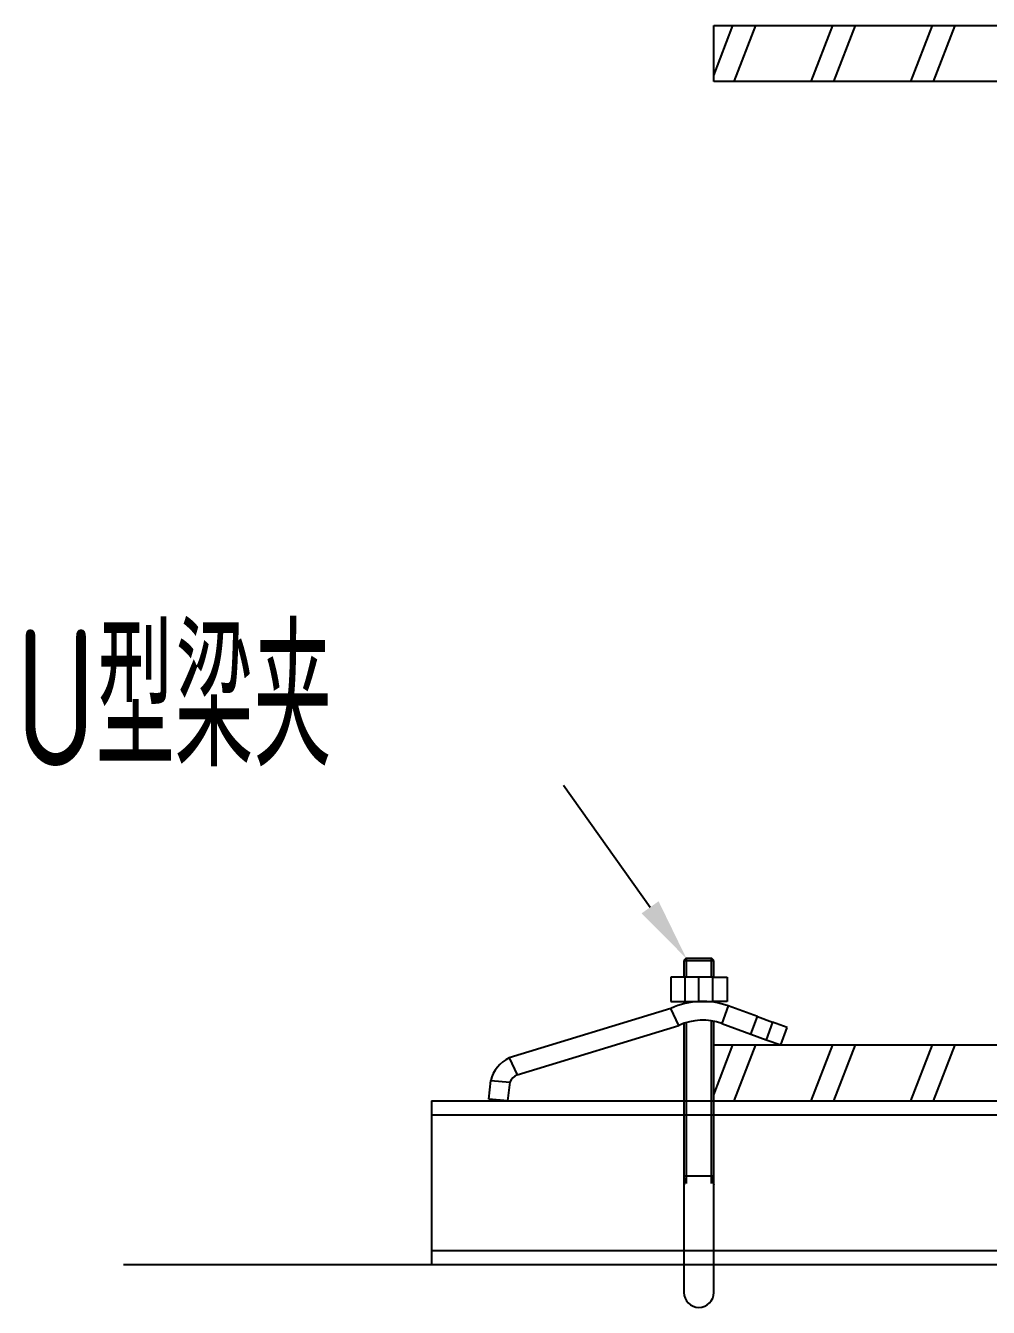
# Model space of a CAD drawing. Extents: x 4995099 to 5303443, y 4627657 to 4889583.
# Drawn here: x 5017835 to 5020904, y 4738149 to 4742233 of the extents above; entities that cross this region are included whole.
import ezdxf

# ---------------------------------------------------------------- set-up
doc = ezdxf.new("R2010")
doc.units = 0
doc.header["$LTSCALE"] = 1000
doc.header["$MEASUREMENT"] = 0
doc.layers.get('0').update_dxf_attribs({"color": 4, "linetype": 'CONTINUOUS'})
doc.layers.add('BZ', color=2, linetype='CONTINUOUS')
doc.layers.add('walraven', color=7, linetype='CONTINUOUS')
doc.styles.get("Standard").update_dxf_attribs({"font": 'GBENOR', "bigfont": 'GBCBIG'})

msp = doc.modelspace()

# ---------------------------------------------------------------- linework, layer by layer
for p, q in [((5020028.7, 4742074.8), (5020089.6, 4742233.2)), ((5020028.7, 4742233.2), (5022807.6, 4742233.2)), ((5020028.7, 4742055), (5020028.7, 4742233.2)), ((5020093.5, 4742055), (5020162, 4742233.2)), ((5020339, 4742055), (5020407.5, 4742233.2)), ((5020411.4, 4742055), (5020479.9, 4742233.2)), ((5020656.9, 4742055), (5020725.4, 4742233.2)), ((5020729.2, 4742055), (5020797.7, 4742233.2)), ((5020028.7, 4738985.2), (5022807.6, 4738985.2)), ((5020028.7, 4738826.7), (5020089.6, 4738985.2)), ((5020093.5, 4738807), (5020162, 4738985.2)), ((5020339, 4738807), (5020407.5, 4738985.2)), ((5020411.4, 4738807), (5020479.9, 4738985.2)), ((5020656.9, 4738807), (5020725.4, 4738985.2)), ((5020729.2, 4738807), (5020797.7, 4738985.2))]:
    msp.add_line(p, q)
at = {"linetype": 'Continuous'}
for p, q in [((5019128.4, 4738807), (5023730.8, 4738807)), ((5019128.4, 4738762.5), (5023730.8, 4738762.5)), ((5019128.4, 4738329.8), (5023730.8, 4738329.8)), ((5019128.4, 4738285.2), (5023730.8, 4738285.2))]:
    msp.add_line(p, q, dxfattribs=at)
at = {"color": 7}
for p, q in [((5019128.4, 4738807), (5019128.4, 4738285.2)), ((5020028.7, 4738807), (5022807.6, 4738807))]:
    msp.add_line(p, q, dxfattribs=at)
msp.add_lwpolyline([(5019825.4, 4739423.7), (5019548.9, 4739812.2)], dxfattribs=at)
msp.add_solid([(5019852.5, 4739443), (5019941.3, 4739260.7), (5019798.2, 4739404.4)], dxfattribs=at)
at = {"layer": 'BZ'}
msp.add_line((5018146.4, 4738285.2), (5032044.1, 4738285.2), dxfattribs=at)
at = {"layer": 'walraven'}
msp.add_line((5021756.3, 4742055), (5020028.7, 4742055), dxfattribs=at)
at = {"layer": 'walraven', "color": 7, "linetype": 'Continuous'}
for p, q in [((5019939.1, 4739260.7), (5019933.1, 4739254.7)), ((5020022.7, 4739260.7), (5019939.1, 4739260.7)), ((5020028.7, 4739254.7), (5020022.7, 4739260.7)), ((5019933.1, 4739254.7), (5019933.1, 4739201.6)), ((5020028.7, 4739201.6), (5020028.7, 4739254.7)), ((5019936, 4739201.6), (5019891.2, 4739201.6)), ((5019891.2, 4739201.6), (5019891.2, 4739124)), ((5019936, 4739201.6), (5019936, 4739124)), ((5020025.7, 4739201.6), (5019936, 4739201.6)), ((5020025.7, 4739124), (5020025.7, 4739201.6)), ((5020025.7, 4739201.6), (5020070.6, 4739201.6)), ((5020070.6, 4739201.6), (5020070.6, 4739124)), ((5019892, 4739101.6), (5019376.4, 4738943.9)), ((5019891.2, 4739124), (5019936, 4739124)), ((5019933.1, 4739124), (5019933.1, 4739116.3)), ((5019936, 4739124), (5020025.7, 4739124)), ((5019941.3, 4739116.3), (5019941.3, 4739123.9)), ((5020020.4, 4739121.3), (5020020.4, 4739123.9)), ((5020070.6, 4739124), (5020025.7, 4739124)), ((5020028.7, 4739124), (5020028.7, 4739121.3)), ((5020167.4, 4739075.8), (5020074.7, 4739109.6)), ((5019933.1, 4739053.9), (5019933.1, 4738257)), ((5019941.3, 4738543.8), (5019941.3, 4739053.9)), ((5020020.4, 4739060.6), (5020020.4, 4738543.8)), ((5020028.7, 4738257), (5020028.7, 4739060.6)), ((5020054.3, 4739053.4), (5020147, 4739019.7)), ((5020167.4, 4739075.8), (5020216.1, 4739058.1)), ((5020262.3, 4739041.3), (5020216.1, 4739058.1)), ((5019401.7, 4738889.8), (5019917.3, 4739047.4)), ((5020147, 4739019.7), (5020195.6, 4739002)), ((5020241.8, 4738985.2), (5020262.3, 4739041.3)), ((5020195.6, 4739002), (5020241.8, 4738985.2)), ((5019310.9, 4738812.2), (5019317.3, 4738871.6)), ((5019378.4, 4738866.3), (5019370.4, 4738807)), ((5019370.4, 4738807), (5019310.9, 4738812.2)), ((5020028.7, 4738567.3), (5019933.1, 4738567.3)), ((5019941.3, 4738567.3), (5019933.1, 4738538.7)), ((5020020.4, 4738567.3), (5020028.7, 4738538.7)), ((5019933.1, 4738280.5), (5019933.1, 4738196.8)), ((5020028.7, 4738196.8), (5020028.7, 4738280.5))]:
    msp.add_line(p, q, dxfattribs=at)
at = {"layer": 'walraven', "color": 1, "linetype": 'Continuous'}
for p, q in [((5019941.3, 4739201.6), (5019941.3, 4739260.7)), ((5020020.4, 4739260.7), (5020020.4, 4739201.6)), ((5019933.1, 4739254.7), (5019980.9, 4739254.7)), ((5019980.9, 4739254.7), (5020028.7, 4739254.7)), ((5019917.3, 4739047.4), (5019892, 4739101.6)), ((5020074.7, 4739109.6), (5020054.3, 4739053.4)), ((5020147, 4739019.7), (5020167.4, 4739075.8)), ((5020216.1, 4739058.1), (5020195.6, 4739002)), ((5019376.4, 4738943.9), (5019401.7, 4738889.8)), ((5019317.3, 4738871.6), (5019378.4, 4738866.3))]:
    msp.add_line(p, q, dxfattribs=at)
at = {"layer": 'walraven', "color": 3, "linetype": 'Continuous'}
msp.add_line((5019980.9, 4739124), (5019980.9, 4739201.6), dxfattribs=at)
at = {"layer": 'walraven', "color": 7, "linetype": 'Continuous'}
for centre, radius, start, end in [((5019993, 4738885), 239, 70, 115), ((5019993, 4738885), 179.2, 70, 115), ((5019421.9, 4738846.5), 107.5, 115, 166.4696), ((5019421.9, 4738846.5), 107.5, 115, 166.4696), ((5019421.9, 4738846.5), 47.8, 115, 155.5034), ((5019980.9, 4738196.8), 47.8, 180, 0)]:
    msp.add_arc(centre, radius, start, end, dxfattribs=at)

# ---------------------------------------------------------------- texts
at = {"width": 0.8}
msp.add_text('U型梁夹', height=435.6, dxfattribs=at).set_placement((5017803.1, 4739872.7))

doc.saveas('drawing.dxf')
